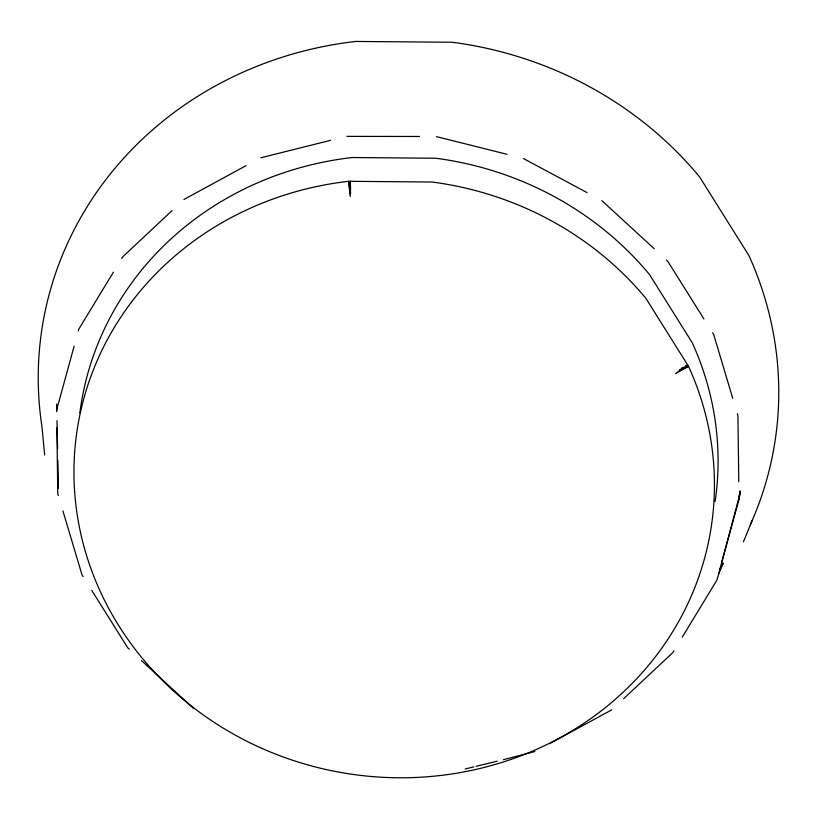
<?xml version="1.0" encoding="UTF-8"?>
<svg xmlns="http://www.w3.org/2000/svg" width="817" height="817" viewBox="0 0 817 817"><rect width="100%" height="100%" fill="white"/><g stroke="black" fill="none" stroke-linecap="round" stroke-linejoin="round"><path stroke-width="1.23" d="M721.544 563.076L738.997 499.504L740.09 491.752M740.028 490.864L739.089 497.083L740.141 493.111L717.581 577.976M74.122 346.234L56.669 409.807L56.7 411.788M78.33 330.936L78.851 329.026L113.41 272.194M717.346 578.385L716.826 580.284L682.266 637.117M718.603 574.116L723.28 563.179L719.358 569.735M743.409 541.845L752.253 520.358M121.733 258.509L122.764 256.814L172.07 210.592M673.943 650.802L672.912 652.497L623.596 698.729M183.948 199.46L246.121 165.616M611.729 709.85L549.545 743.705M260.746 157.793L330.517 140.34M681.255 368.396L683.39 367.252M685.524 366.108L687.659 364.964L675.557 373.614L688.578 366.425L645.92 298.399A320.734 298.828 8.7 0 0 432.193 182.028L348.604 181.303A320.734 298.828 8.7 0 0 82.394 540.537A320.734 298.828 8.7 0 0 494.152 764.743A320.734 298.828 8.7 0 0 688.578 366.425L679.366 369.938M534.931 751.517L503.456 759.687M346.878 136.368L419.499 136.48M465.159 768.981L473.809 766.877M476.28 766.275L497.287 761.178M436.492 136.623L507 154.301M523.462 158.559L587.055 192.598M601.884 200.665L654.223 248.756M193.792 708.645L141.443 660.565M666.386 260.092L667.898 261.501L703.927 318.936M129.28 649.219L127.769 647.82L91.749 590.374M712.598 332.764L713.68 334.49L732.757 398.369M83.079 576.547L81.996 574.821L62.919 510.942M737.353 413.759L737.925 415.669L738.772 481.642M58.324 495.562L57.752 493.642L56.904 427.669M44.639 454.967L42.004 426.985A370.826 345.499 8.7 0 1 355.783 41.442L452.434 42.27A370.826 345.499 8.7 0 1 699.536 176.819L748.862 255.476A370.826 345.499 8.7 0 1 750.231 524.923M56.659 404.047L56.792 410.41M57.006 420.602L57.588 448.625M57.854 460.349L58.416 488.117M738.976 497.533L738.997 499.504M79.852 412.861A320.734 298.828 8.7 0 1 352.239 157.528L435.829 158.243A320.734 298.828 8.7 0 1 649.556 274.624L692.224 342.65A320.734 298.828 8.7 0 1 715.141 501.413M350.401 181.323L350.197 196.448L348.604 181.303L350.564 194.089L350.401 181.323"/></g></svg>
